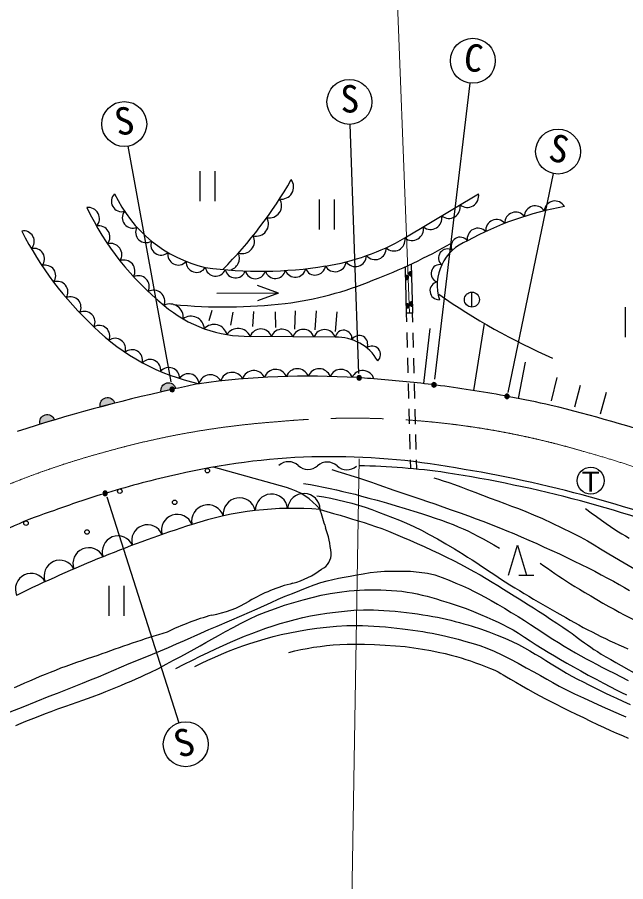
# Model space of a CAD drawing. Units: millimetres, scale not verified. Extents: x 40000 to 680000, y 20000 to 380000.
# Drawn here: x 95907 to 136552, y 261700 to 319400 of the extents above; entities that cross this region are included whole.
import ezdxf
from ezdxf.enums import TextEntityAlignment as Align

# ---------------------------------------------------------------- set-up
doc = ezdxf.new("R2010")
doc.units = ezdxf.units.MM
doc.header["$LTSCALE"] = 1000
doc.linetypes.add('CHAIN', pattern=[18.5, 12, -1.5, 3.5, -1.5])
for name, color, linetype, lineweight in [('M-BGD', 7, 'Continuous', 25), ('M-BMK', 2, 'CHAIN', 13), ('M-STR-HTXT', 7, 'Continuous', 13), ('M-STR-STRC', 7, 'Continuous', 25)]:
    doc.layers.add(name, color=color, linetype=linetype, lineweight=lineweight)
doc.styles.add('ＭＳ ゴシック', font='')
doc.styles.get('ＭＳ ゴシック').set_extended_font_data('MS Gothic')

msp = doc.modelspace()

# ---------------------------------------------------------------- hatches: boundary and pattern name
at = {"layer": 'M-BGD'}
for points in [[(122248, 302107, -0.41421), (122068, 302278, -0.41421), (122238, 302457)], [(121845, 302207, -0.99999), (121854, 301857)], [(121896, 300312, -0.41421), (122076, 300142, -0.41421), (121906, 299962)], [(122303, 300090, -1), (122293, 300440)], [(118893, 295337, 0.41421), (118743, 295487, 0.41421), (118593, 295337, 1)], [(105514, 294393, -0.41484), (105892, 294991, -0.41484), (106490, 294612), (106403, 294592, 0.41421), (106224, 294706, 0.41421), (106111, 294527)], [(123892, 294865, 0.41421), (123742, 295015, 0.41421), (123592, 294865, 0.41421), (123742, 294715, 0.41421)], [(106407, 294560, 0.41421), (106257, 294710, 0.41421), (106107, 294560, 0.41421), (106257, 294410, 0.41421)], [(101451, 293387, -0.41484), (101808, 293999, -0.41484), (102418, 293641)], [(128772, 294103, 0.41422), (128622, 294253, 0.41422), (128472, 294103, 0.41421), (128622, 293953, 0.41421)], [(97426, 292237, -0.41484), (97761, 292861, -0.41484), (98384, 292525)], [(101932, 287621, 0.41421), (101782, 287771, 0.41421), (101632, 287621, 0.41421), (101782, 287471, 0.41421)]]:
    msp.add_hatch(color=256, dxfattribs=at).paths.add_polyline_path(points)

# ---------------------------------------------------------------- linework, layer by layer
for p, q in [((108098, 309136), (108098, 307136)), ((109098, 309136), (109098, 307136)), ((121802, 304670), (126715, 307618)), ((116073, 307241), (116073, 305241)), ((117073, 307241), (117073, 305241)), ((122225, 302931), (122314, 299661)), ((121914, 299650), (121830, 302748)), ((113360, 300987), (111948, 301494)), ((113360, 300987), (109243, 300969)), ((113360, 300987), (111953, 300468)), ((126275, 300056), (126275, 301056)), ((126275, 300556), (126276, 300556)), ((136522, 300056), (136522, 298056)), ((108734, 299169), (108932, 299842)), ((110172, 298855), (110329, 299711)), ((111636, 298756), (111713, 299756)), ((113143, 299747), (113148, 298701)), ((114454, 298589), (114487, 299796)), ((115807, 298529), (115885, 299817)), ((117158, 298425), (117281, 299742)), ((122314, 299661), (121914, 299650)), ((121930, 299062), (121914, 299650)), ((122331, 299048), (122314, 299661)), ((127104, 298965), (126393, 294489)), ((121977, 297362), (121949, 298362)), ((122377, 297349), (122350, 298348)), ((123470, 298634), (123043, 294949)), ((117147, 298047), (111466, 298102)), ((122023, 295663), (121996, 296663)), ((122423, 295649), (122396, 296649)), ((129834, 296374), (129357, 293961)), ((122069, 293964), (122042, 294963)), ((122470, 293950), (122442, 294949)), ((131950, 295351), (131568, 293798)), ((133150, 293398), (133529, 294849)), ((134869, 292934), (135271, 294380)), ((122115, 292264), (122088, 293264)), ((122516, 292250), (122489, 293250)), ((122162, 290565), (122134, 291564)), ((122562, 290551), (122535, 291551)), ((122197, 289276), (122181, 289865)), ((122598, 289238), (122581, 289851)), ((113889, 288014), (109015, 289375)), ((129419, 282172), (130419, 282172)), ((102019, 281449), (102019, 279449)), ((103019, 281449), (103019, 279449))]:
    msp.add_line(p, q, dxfattribs=at)
for points in [[(122248, 302107, -0.41421), (122068, 302278, -0.41421), (122238, 302457)], [(121845, 302207, -0.99999), (121854, 301857)], [(121896, 300312, -0.41421), (122076, 300142, -0.41421), (121906, 299962)], [(122303, 300090, -1), (122293, 300440)], [(118893, 295337, 0.41421), (118743, 295487, 0.41421), (118593, 295337, 1)], [(105514, 294393, -0.41484), (105892, 294991, -0.41484), (106490, 294612), (106403, 294592, 0.41421), (106224, 294706, 0.41421), (106111, 294527)], [(123892, 294865, 0.41421), (123742, 295015, 0.41421), (123592, 294865, 0.41421), (123742, 294715, 0.41421)], [(106407, 294560, 0.41421), (106257, 294710, 0.41421), (106107, 294560, 0.41421), (106257, 294410, 0.41421)], [(101451, 293387, -0.41484), (101808, 293999, -0.41484), (102418, 293641)], [(128772, 294103, 0.41422), (128622, 294253, 0.41422), (128472, 294103, 0.41421), (128622, 293953, 0.41421)], [(97426, 292237, -0.41484), (97761, 292861, -0.41484), (98384, 292525)], [(101932, 287621, 0.41421), (101782, 287771, 0.41421), (101632, 287621, 0.41421), (101782, 287471, 0.41421)]]:
    msp.add_lwpolyline(points, format="xyb", close=True, dxfattribs=at)
for points in [[(116919, 289208), (117330, 289086), (117756, 288955), (118195, 288817), (118644, 288672), (119102, 288521), (119576, 288362), (120066, 288192), (121056, 287845), (121535, 287679), (121989, 287526), (122860, 287236), (123310, 287085), (123791, 286920), (124325, 286734), (124900, 286533), (125485, 286325), (126051, 286122), (126568, 285932), (127015, 285765), (127413, 285613), (127792, 285464), (128180, 285308), (128605, 285132), (129077, 284933), (129576, 284720), (130089, 284496), (130605, 284268), (131111, 284040), (131613, 283811), (132119, 283578), (132621, 283342), (133112, 283107), (133586, 282876), (134043, 282647), (134488, 282418), (134920, 282192), (135337, 281970), (135738, 281753), (136114, 281543), (136465, 281339), (136806, 281139)], [(123741, 288663), (124036, 288572), (124367, 288464), (124729, 288341), (125120, 288204), (125534, 288055), (125985, 287889), (126475, 287703), (126985, 287508), (127499, 287311), (127998, 287119), (128472, 286943), (128930, 286777), (129392, 286607), (129876, 286419), (130400, 286199), (130989, 285937), (131629, 285641), (132286, 285328), (132923, 285015), (133504, 284717), (134004, 284445), (134447, 284186), (134870, 283928), (135313, 283657), (135812, 283361), (137362, 282462)], [(115024, 288290), (115484, 288208), (115931, 288124), (116369, 288038), (116804, 287948), (117239, 287853), (117660, 287757), (118063, 287660), (118472, 287558), (118907, 287444), (119391, 287312), (119950, 287157), (120568, 286982), (121207, 286796), (121829, 286612), (122396, 286439), (122904, 286279), (123380, 286126), (123827, 285976), (124250, 285828), (124652, 285680), (125024, 285537), (125363, 285399), (125684, 285261), (126003, 285114), (126337, 284952), (126683, 284776), (127030, 284591), (127383, 284395), (127743, 284187), (128115, 283965)], [(115913, 287463), (116391, 287384), (116863, 287295), (117330, 287195), (117792, 287085), (118252, 286964), (118705, 286833), (119150, 286691), (119593, 286539), (120040, 286375), (120498, 286200), (120962, 286018), (121429, 285829), (121903, 285626), (122392, 285404), (122900, 285155), (123428, 284878), (123972, 284578), (124532, 284256), (125105, 283915), (125691, 283559), (125991, 283372), (126296, 283177), (126605, 282974), (126919, 282767), (127553, 282344), (127871, 282133), (128190, 281924), (128506, 281719), (128821, 281521), (129135, 281327), (129450, 281135), (129766, 280944), (130082, 280755), (130397, 280568), (130712, 280384), (131025, 280201), (131337, 280022), (131645, 279845), (131951, 279670), (132550, 279330), (132845, 279164), (133137, 278999), (133429, 278838), (133720, 278679), (134011, 278523), (134303, 278369), (134597, 278218), (134893, 278069), (135192, 277924), (135492, 277783), (135794, 277644), (136097, 277509), (136400, 277376), (136703, 277244)], [(116133, 286554), (117039, 286289), (117470, 286162), (117892, 286035), (118307, 285907), (119083, 285667), (119458, 285548), (119844, 285418), (120256, 285268), (120700, 285096), (121165, 284908), (121643, 284707), (122128, 284498), (122611, 284285), (123098, 284066), (123595, 283838), (124092, 283604), (124581, 283367), (125054, 283131), (125513, 282894), (125962, 282654), (126400, 282413), (126826, 282173), (127238, 281935), (127634, 281700), (128017, 281464), (128387, 281231), (128747, 281003), (129099, 280781), (129435, 280574), (129752, 280378), (130065, 280184), (130387, 279983), (130731, 279762), (131117, 279511), (131535, 279235), (131957, 278954), (132354, 278686), (132697, 278452), (132970, 278259), (133194, 278093), (133390, 277944), (133581, 277801), (133788, 277652), (134003, 277501), (134211, 277356), (134425, 277210), (134658, 277058), (134922, 276893), (135221, 276713), (135548, 276523), (135896, 276325), (136257, 276122), (137424, 275471)], [(133866, 286617), (134244, 286332), (134598, 286071), (134931, 285830), (135246, 285608), (135544, 285402), (135818, 285221), (136065, 285065), (136298, 284922), (136532, 284783), (136779, 284633)], [(128719, 282172), (129319, 284172), (129919, 282172)], [(130839, 282966), (131079, 282792), (131321, 282620), (131566, 282449), (131817, 282277), (132076, 282103), (132336, 281932), (132596, 281764), (132865, 281593), (133153, 281413), (133469, 281220), (133826, 281004), (134217, 280772), (134624, 280532), (135028, 280298), (135413, 280079), (135773, 279882), (136118, 279697), (136459, 279519), (137160, 279157)], [(95134, 272921), (96300, 273384), (98035, 274074), (98600, 274296), (99715, 274732), (100262, 274948), (100801, 275166), (101328, 275384), (101843, 275603), (102863, 276040), (103379, 276257), (103901, 276472), (104950, 276899), (105479, 277116), (106010, 277339), (106545, 277570), (107084, 277807), (108167, 278290), (108709, 278528), (109257, 278765), (110905, 279473), (111427, 279699), (111923, 279919), (112865, 280344), (113328, 280550), (113798, 280749), (114281, 280948), (114773, 281148), (115262, 281339), (115738, 281514), (116189, 281664), (116604, 281784), (116990, 281879), (117365, 281957), (117747, 282028), (118154, 282101), (118583, 282180), (119021, 282260), (119474, 282332), (119947, 282390), (120447, 282424), (120991, 282438), (121574, 282439), (122171, 282419), (122756, 282373), (123303, 282294), (123810, 282173), (124295, 282013), (124760, 281829), (125208, 281635), (125640, 281446), (126047, 281264), (126425, 281081), (126793, 280892), (127166, 280689), (127564, 280468), (127995, 280222), (128448, 279953), (128908, 279673), (129360, 279394), (129789, 279127), (130189, 278871), (130570, 278619), (130941, 278371), (131309, 278127), (131681, 277890), (132060, 277657), (132439, 277428), (132818, 277204), (133193, 276987), (133563, 276777), (133919, 276580), (134262, 276396), (134605, 276215), (134964, 276030), (135351, 275831), (135782, 275612), (136245, 275379), (136722, 275141)], [(95808, 272132), (96162, 272278), (96481, 272407), (97006, 272617), (97422, 272781), (97790, 272922), (98168, 273065), (98617, 273231), (99142, 273418), (100293, 273814), (100899, 274030), (101514, 274263), (101829, 274389), (102155, 274522), (102489, 274660), (102828, 274802), (103168, 274947), (103507, 275093), (103840, 275240), (104164, 275385), (104477, 275528), (104774, 275667), (105331, 275940), (105854, 276212), (106349, 276480), (106824, 276741), (107717, 277229), (108114, 277451), (108501, 277669), (108903, 277893), (109343, 278131), (109825, 278394), (110331, 278674), (110858, 278959), (111404, 279234), (111964, 279488), (112544, 279722), (113148, 279944), (113766, 280153), (114388, 280345), (115005, 280517), (115610, 280674), (116210, 280816), (116814, 280938), (117433, 281038), (118077, 281110), (118413, 281136), (118759, 281157), (119112, 281172), (119471, 281181), (119833, 281184), (120196, 281180), (120556, 281168), (120913, 281149), (121264, 281122), (121606, 281085), (121943, 281038), (122280, 280980), (122615, 280911), (122948, 280833), (123277, 280750), (123600, 280662), (123917, 280571), (124225, 280479), (124525, 280388), (124815, 280299), (125368, 280119), (125890, 279928), (126384, 279733), (126848, 279540), (127284, 279355), (127675, 279185), (128023, 279027), (128349, 278869), (128676, 278699), (129026, 278506), (129400, 278281), (129784, 278034), (130175, 277774), (130573, 277512), (130975, 277258), (131378, 277014), (131783, 276775), (132196, 276535), (132621, 276292), (133065, 276042), (133544, 275776), (134054, 275497), (134570, 275217), (135070, 274952), (135529, 274712), (135924, 274511), (136270, 274339), (136604, 274179)], [(106499, 275929), (107057, 276214), (107602, 276488), (108134, 276749), (108655, 277000), (109166, 277239), (109663, 277466), (110146, 277681), (110620, 277886), (111092, 278081), (111568, 278268), (112045, 278449), (112518, 278621), (112993, 278785), (113475, 278938), (113970, 279079), (114472, 279211), (114979, 279333), (115496, 279443), (116031, 279541), (116590, 279625), (117171, 279699), (117770, 279765), (118389, 279815), (119030, 279843), (119693, 279844), (120039, 279832), (120400, 279812), (120770, 279786), (121148, 279753), (121528, 279715), (121907, 279672), (122282, 279625), (122649, 279576), (123004, 279523), (123343, 279469), (123667, 279413), (123982, 279353), (124288, 279289), (124586, 279221), (124878, 279151), (125165, 279077), (125449, 279000), (125730, 278920), (126010, 278837), (126291, 278752), (126854, 278569), (127414, 278370), (127958, 278161), (128477, 277949), (128957, 277738), (129392, 277529), (129786, 277317), (130156, 277103), (130513, 276890), (130871, 276678), (131224, 276466), (131563, 276253), (131897, 276042), (132235, 275833), (132586, 275627), (132953, 275426), (133331, 275228), (133714, 275032), (134098, 274840), (134478, 274650), (134841, 274469), (135190, 274296), (135545, 274123), (135928, 273942), (136360, 273746), (136854, 273531)], [(107764, 276064), (108203, 276283), (108647, 276494), (109097, 276698), (109554, 276895), (110020, 277083), (110491, 277265), (110965, 277440), (111449, 277607), (111947, 277766), (112463, 277915), (112996, 278057), (113543, 278192), (114106, 278318), (114688, 278431), (115291, 278529), (115919, 278615), (116568, 278692), (117236, 278753), (117921, 278793), (118620, 278806), (118979, 278800), (119350, 278787), (119729, 278766), (120113, 278739), (120499, 278707), (120884, 278671), (121263, 278631), (121635, 278588), (121995, 278543), (122341, 278497), (122674, 278449), (123001, 278397), (123320, 278342), (123632, 278283), (123937, 278221), (124235, 278157), (124528, 278091), (124813, 278023), (125093, 277954), (125367, 277884), (125881, 277745), (126355, 277606), (126811, 277456), (127271, 277286), (127756, 277086), (128277, 276845), (128821, 276570), (129369, 276277), (129904, 275984), (130409, 275711), (130863, 275462), (131276, 275225), (131681, 274992), (132110, 274755), (132593, 274505), (133139, 274241), (133727, 273967), (134345, 273688), (134980, 273405), (136248, 272843), (136562, 272705)], [(114044, 277004), (114450, 277104), (114858, 277195), (115273, 277277), (115697, 277348), (116134, 277410), (116572, 277462), (117010, 277506), (117464, 277539), (117952, 277560), (118489, 277566), (119101, 277557), (119779, 277535), (120482, 277500), (121172, 277453), (121811, 277394), (122404, 277320), (122977, 277229), (123522, 277129), (124030, 277025), (124492, 276925), (124895, 276830), (125242, 276737), (125558, 276641), (125863, 276542), (126180, 276434), (126517, 276318), (126859, 276192), (127194, 276063), (127511, 275935), (127798, 275810), (128027, 275701), (128205, 275606), (128375, 275506), (128579, 275385), (128861, 275223), (129206, 275024), (129586, 274799), (130022, 274546), (130534, 274259), (131145, 273937), (131502, 273755), (131899, 273554), (132329, 273339), (132783, 273114), (133252, 272883), (133728, 272652), (134202, 272424), (134666, 272203), (135111, 271995), (135530, 271804), (135930, 271625), (136328, 271450), (136721, 271280)]]:
    msp.add_lwpolyline(points, dxfattribs=at)
for centre, radius in [((126275, 300556), 500), ((108608, 289136), 150), ((134214, 288468), 900), ((102754, 287764), 150), ((106425, 287026), 150), ((96485, 285632), 150), ((100561, 285040), 150)]:
    msp.add_circle(centre, radius, dxfattribs=at)
for centre, radius, start, end in [((89331, 322773), 28647, 315.14327, 330.27022), ((113554, 308079), 816, 260.76757, 36.74747), ((102884, 307114), 692, 133.37412, 285.42678), ((110502, 311407), 8936, 205.08764, 256.84133), ((125966, 307475), 763, 231.12012, 10.8074), ((112744, 306821), 816, 257.74218, 33.72208), ((131824, 306419), 722, 29.06496, 175.14337), ((117605, 314875), 18911, 205.6135, 231.02673), ((100650, 305961), 745, 317.9783, 97.48424), ((103614, 306020), 692, 141.99973, 294.0524), ((124738, 306738), 763, 231.12012, 10.8074), ((136273, 285671), 21441, 100.25938, 118.70722), ((129196, 305676), 722, 36.4441, 182.5225), ((130498, 306090), 722, 32.75453, 178.83293), ((111870, 305608), 816, 254.71679, 30.69669), ((123510, 306001), 763, 231.12012, 10.8074), ((127923, 305179), 722, 40.13367, 186.21207), ((101355, 304733), 745, 322.21383, 101.71978), ((104500, 305048), 692, 150.62535, 302.67801), ((122281, 305264), 763, 231.12012, 10.8074), ((126685, 304601), 722, 43.82324, 189.90164), ((96340, 304439), 703, 316.3482, 101.13119), ((116803, 315661), 23135, 207.08015, 226.99471), ((110932, 304442), 816, 251.6914, 27.6713), ((114096, 318066), 15455, 278.91779, 299.90946), ((121070, 304547), 743, 225.05748, 9.51353), ((125492, 304125), 597, 36.07682, 208.23356), ((102148, 303560), 745, 326.44937, 105.95532), ((105522, 304220), 692, 159.25096, 311.30363), ((106794, 335767), 36281, 290.77523, 300.00588), ((127133, 301515), 3181, 111.36137, 197.71194), ((97024, 303273), 703, 319.6673, 104.45028), ((106656, 303554), 692, 167.87658, 319.92924), ((109935, 303327), 816, 281.46778, 24.64591), ((119804, 303966), 743, 219.80956, 4.26561), ((124646, 303338), 597, 57.66447, 229.8212), ((103026, 302450), 745, 330.68491, 110.19086), ((107877, 303066), 692, 176.50219, 328.55486), ((117140, 303162), 743, 209.31372, 353.76977), ((118490, 303503), 743, 214.56164, 359.01769), ((97775, 302149), 703, 322.98639, 107.76937), ((112171, 329237), 26789, 262.05419, 279.2821), ((109156, 302816), 697, 189.20322, 337.77647), ((110483, 302699), 697, 192.07454, 340.64779), ((111815, 302647), 697, 194.94586, 343.51911), ((113147, 302663), 697, 197.81717, 346.39043), ((114477, 302745), 697, 200.68849, 349.26175), ((115801, 302894), 697, 203.55981, 352.13307), ((124150, 302295), 597, 79.25211, 251.40884), ((98589, 301070), 703, 326.30548, 111.08847), ((103983, 301407), 745, 334.92045, 114.42639), ((110960, 322978), 22856, 277.15609, 292.3836), ((124072, 301143), 597, 100.83975, 272.99648), ((99464, 300040), 703, 329.62458, 114.40756), ((105015, 300437), 745, 339.15599, 118.66193), ((148590, 335739), 42591, 234.83881, 246.59455), ((106105, 299377), 887, 353.17656, 116.33481), ((111341, 306788), 8687, 229.60309, 270.82391), ((109749, 335374), 35307, 264.46668, 276.60003), ((100398, 299062), 703, 332.94367, 117.72665), ((107515, 298560), 887, 3.48177, 126.64002), ((109049, 298008), 887, 13.78697, 136.94522), ((101374, 298124), 711, 336.78266, 119.53991), ((111112, 309000), 14387, 225.47567, 257.70304), ((110656, 297740), 887, 24.09218, 147.25043), ((112174, 297841), 754, 19.15185, 159.7471), ((113594, 297827), 754, 19.15185, 159.7471), ((115014, 297814), 754, 19.15185, 159.7471), ((116435, 297800), 754, 19.15185, 159.7471), ((117703, 297949), 565, 352.90956, 169.98444), ((102435, 297260), 711, 342.15389, 124.91114), ((117240, 294871), 3178, 30.25984, 91.68443), ((118751, 297593), 565, 332.43469, 149.50957), ((103572, 296499), 711, 347.52512, 130.28237), ((119608, 296892), 565, 311.95983, 129.03471), ((104775, 295848), 711, 352.89634, 135.65359), ((106034, 295313), 711, 358.26757, 141.02482), ((107338, 294898), 711, 3.6388, 146.39605), ((108809, 294757), 783, 27.89683, 166.30113), ((115345, 242275), 53171, 86.49737, 97.88786), ((110256, 294918), 783, 26.31907, 164.72337), ((111707, 295038), 783, 24.74131, 163.1456), ((113162, 295118), 783, 23.16355, 161.56784), ((114617, 295158), 783, 21.58578, 159.99008), ((116074, 295158), 783, 20.00802, 158.41232), ((117529, 295118), 783, 18.43026, 156.83456), ((118984, 295038), 783, 16.8525, 155.25679), ((131593, 180334), 117002, 101.60909, 102.38913), ((115345, 242275), 53171, 85.26577, 86.1741), ((113755, 214939), 80547, 82.98394, 85.74359), ((131593, 180334), 117002, 102.57939, 107.75846), ((113755, 214939), 80547, 79.47026, 82.77054), ((113755, 214939), 80547, 77.22454, 79.25686), ((106412, 190404), 106114, 71.75309, 76.2877), ((116911, 244966), 45106, 80.15998, 103.21158), ((114024, 288773), 963, 47.24501, 131.71956), ((116613, 288750), 963, 47.24501, 131.71956), ((115331, 290187), 963, 227.24501, 311.71956), ((117920, 290164), 963, 227.24501, 311.71956), ((118139, 244770), 44691, 81.75031, 89.23503), ((111814, 205849), 84535, 68.79344, 81.28741), ((120111, 227227), 63114, 102.35956, 106.74654), ((111814, 205849), 84119, 68.79551, 81.29071), ((112613, 283599), 4596, 39.99907, 73.87162), ((120111, 227227), 63114, 107.01889, 110.1337), ((112891, 286488), 1085, 6.96452, 180.81931), ((115049, 286528), 1085, 1.33473, 175.18953), ((108640, 285775), 1085, 18.22408, 192.07888), ((110748, 286236), 1085, 12.5943, 186.4491), ((107010, 259946), 27904, 107.99941, 119.86264), ((106596, 285165), 1055, 21.24143, 195.93132), ((114383, 264566), 22057, 85.44724, 107.96638), ((139492, 293177), 24292, 195.68214, 198.8421), ((134804, 201279), 88557, 107.90442, 116.08793), ((104607, 284470), 1055, 22.60535, 197.29524), ((109092, 282801), 7830, 6.20314, 18.85448), ((102635, 283728), 1055, 23.96927, 198.65916), ((100682, 282939), 1055, 25.33319, 200.02308), ((115747, 283576), 1131, 295.64543, 3.63834), ((98748, 282103), 1055, 26.6971, 201.387), ((96834, 281222), 1055, 28.06102, 202.75092), ((112653, 287467), 6080, 285.89405, 306.11264), ((116880, 271168), 10762, 103.77251, 120.58615), ((107748, 286401), 7000, 279.46349, 301.4922), ((113871, 261908), 18277, 105.78678, 115.80587), ((131115, 196028), 86105, 107.01811, 110.2752), ((114419, 234811), 43996, 107.38015, 115.16732)]:
    msp.add_arc(centre, radius, start, end, dxfattribs=at)
at = {"layer": 'M-BMK'}
for centre, radius, start, end in [((118342, 238214), 54428, 73.66069, 95.44483), ((117328, 235479), 57068, 94.17094, 105.95401), ((116393, 236193), 56129, 105.23656, 117.22056), ((114649, 221723), 71300, 67.57736, 74.54128)]:
    msp.add_arc(centre, radius, start, end, dxfattribs=at)
at = {"layer": 'M-STR-HTXT'}
msp.add_line((118743, 289919), (117760, 229129), dxfattribs=at)
msp.add_lwpolyline([(122114, 299656), (121072, 326633), (153572, 326633)], dxfattribs=at)
at = {"layer": 'M-STR-STRC'}
for p, q in [((123807, 295250), (126162, 315008)), ((118731, 295616), (118146, 312255)), ((106176, 295070), (103324, 310800)), ((128691, 294364), (131728, 308968)), ((101886, 287387), (106702, 272303))]:
    msp.add_line(p, q, dxfattribs=at)
for centre in [(126339, 316497), (118094, 313754), (103056, 312276), (132033, 310437), (107158, 270874)]:
    msp.add_circle(centre, 1500, dxfattribs=at)

# ---------------------------------------------------------------- texts
at = {"layer": 'M-BGD', "style": 'ＭＳ ゴシック'}
msp.add_text('Ｔ', height=1320, dxfattribs=at).set_placement((134209, 288404), align=Align.MIDDLE_CENTER)
at = {"layer": 'M-STR-STRC', "style": 'ＭＳ ゴシック'}
for s, rotation, p in [('C', 353.144, (126216, 315242)), ('S', 1.953, (118165, 312495)), ('S', 10.219, (103307, 311040)), ('S', 348.193, (131802, 309197)), ('S', 17.647, (107488, 269594))]:
    msp.add_text(s, height=1833, rotation=rotation, dxfattribs=at).set_placement(p, align=Align.BOTTOM_CENTER)

doc.saveas('drawing.dxf')
